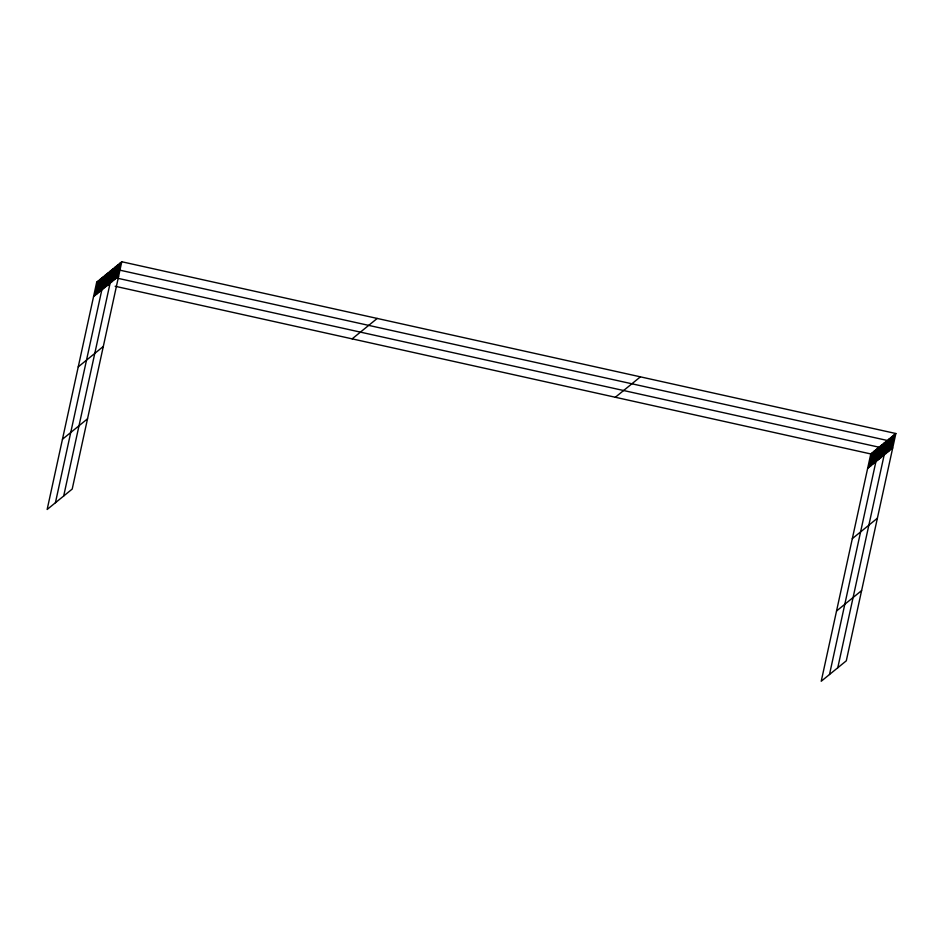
<?xml version="1.0" encoding="UTF-8"?>
<svg xmlns="http://www.w3.org/2000/svg" width="943" height="943" viewBox="0 0 943 943"><rect width="100%" height="100%" fill="white"/><g stroke="black" fill="none" stroke-linecap="round" stroke-linejoin="round"><path stroke-width="1.41" d="M121.777 261.753L96.705 282.181L47.15 509.479L72.21 489.052L121.777 261.753L895.85 433.521L846.295 660.819L821.223 681.247L870.79 453.948L895.85 433.521M95.208 295.3L98.367 280.825M96.858 293.957L100.017 279.482M98.52 292.601L101.667 278.138M100.17 291.257L103.329 276.782M55.425 502.737L104.979 275.439L879.053 447.206L829.498 674.504M103.482 288.558L106.63 274.095M105.133 287.214L108.292 272.739M106.783 285.87L109.942 271.395M108.445 284.515L111.592 270.052M63.688 495.994L113.254 268.696L887.328 440.464L837.773 667.762M111.804 281.78L114.952 267.317M113.502 280.389L116.661 265.926M115.211 279.01L118.358 264.535M116.908 277.619L120.067 263.144M869.281 467.068L872.44 452.593M870.943 465.724L874.09 451.249M872.593 464.369L875.752 449.905M874.244 463.025L877.403 448.55M877.556 460.325L880.715 445.862M879.206 458.982L882.365 444.507M880.868 457.626L884.015 443.163M882.518 456.282L885.677 441.819M885.878 453.548L889.037 439.073M887.587 452.157L890.734 437.693M889.284 450.766L892.443 436.303M890.994 449.387L894.141 434.912M93.557 296.644L118.618 276.228M78.245 366.886L103.306 346.458M62.462 439.238L87.522 418.822M352.152 338.855L377.224 318.439M615.343 397.262L640.403 376.846M867.631 468.412L892.691 447.996M852.319 538.642L877.379 518.226M836.535 611.005L861.607 590.589M96.705 282.181L109.482 285.01M115.152 286.271L870.79 453.948"/></g></svg>
